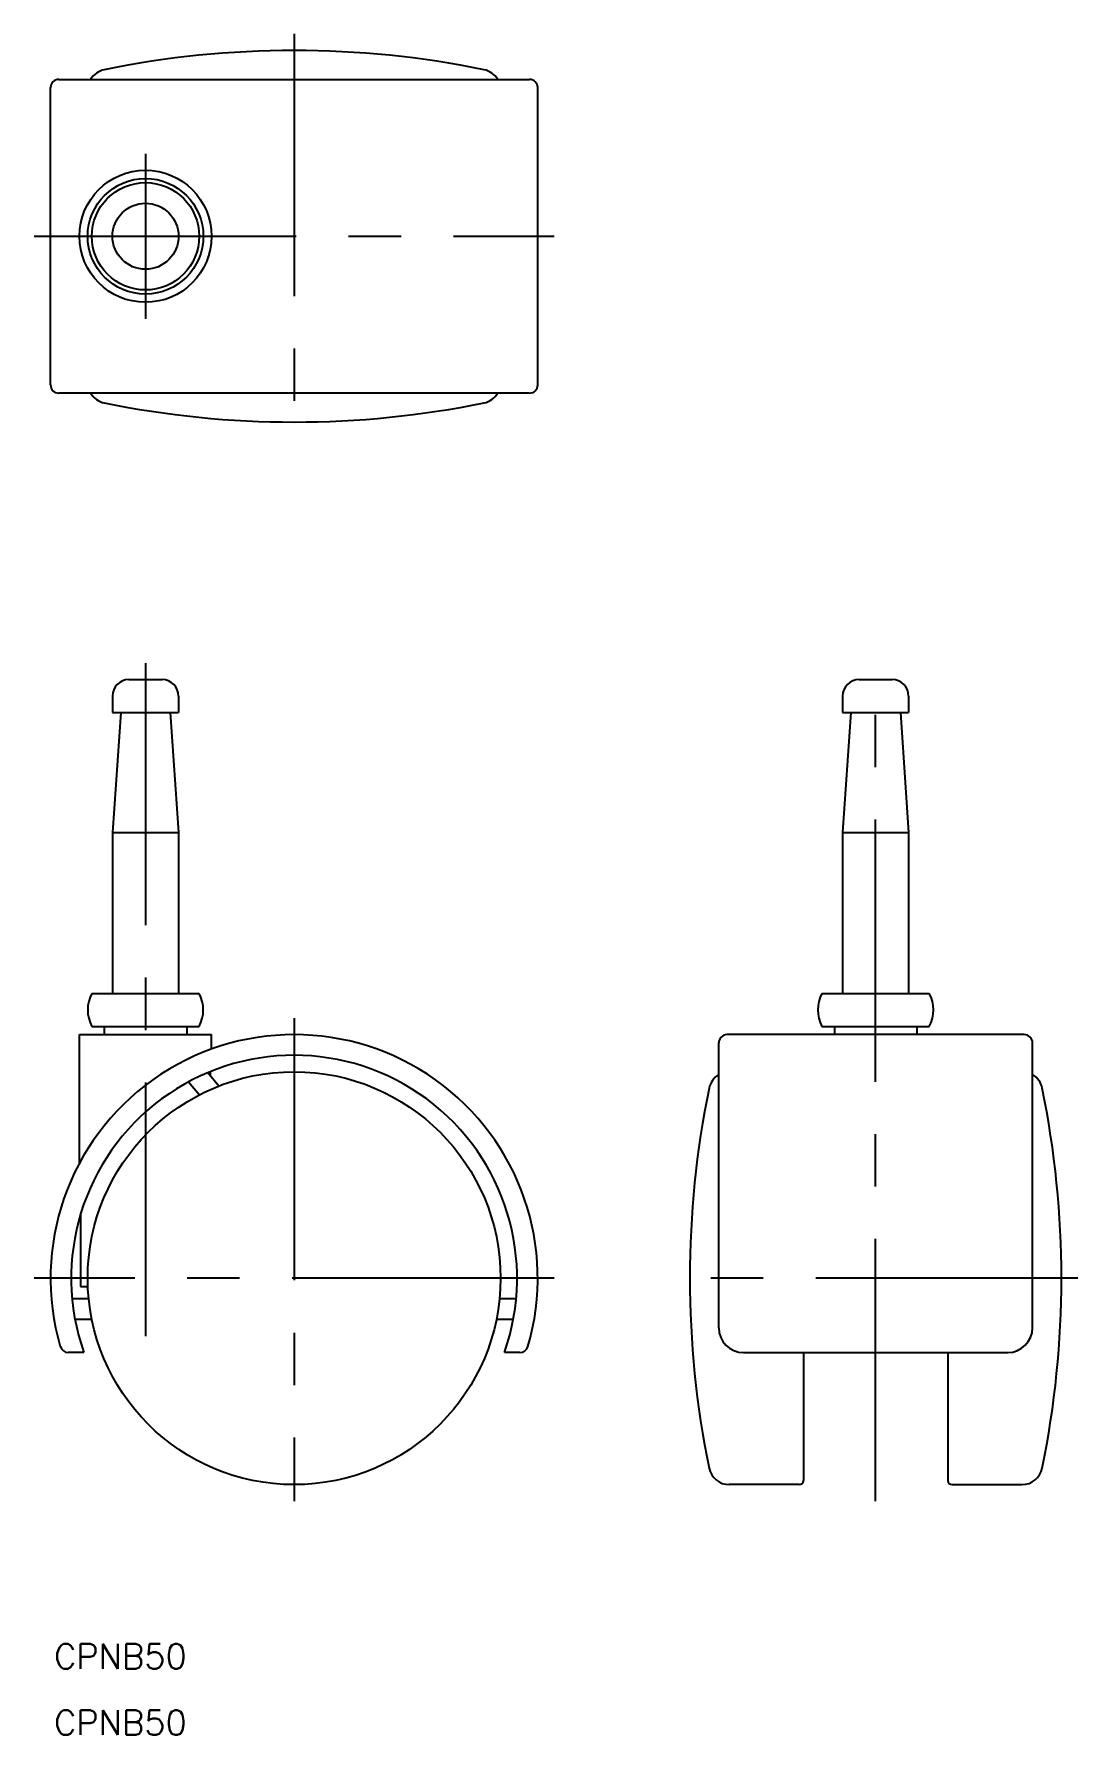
# Model space of a CAD drawing. Extents: x -32 to 95, y -55 to 151.
import ezdxf

# ---------------------------------------------------------------- set-up
doc = ezdxf.new("R2010")
doc.units = 0
doc.linetypes.add('CENTER', pattern=[50.8, 31.75, -6.35, 6.35, -6.35])
doc.layers.get('0').update_dxf_attribs({"linetype": 'CONTINUOUS'})
doc.layers.add('CENTER', color=1, linetype='CENTER')
doc.styles.get("Standard").update_dxf_attribs({"font": 'txt.shx', "height": 3, "bigfont": 'bigfont.shx'})

msp = doc.modelspace()

# ---------------------------------------------------------------- linework, layer by layer
at = {"color": 7, "linetype": 'CONTINUOUS'}
for p, q in [((-28.5, 145.19), (28.5, 145.19)), ((-29.5, 108.19), (-29.5, 144.19)), ((29.5, 108.19), (29.5, 144.19)), ((28.5, 107.19), (-28.5, 107.19)), ((-20, 72.5), (-16, 72.5)), ((68.42, 72.5), (72.42, 72.5)), ((-22, 70.5), (-22, 68.5)), ((-14, 70.5), (-14, 68.5)), ((66.42, 70.5), (66.42, 68.5)), ((74.42, 70.5), (74.42, 68.5)), ((-21, 68.5), (-22, 54)), ((-22, 68.5), (-14, 68.5)), ((-15, 68.5), (-14, 54)), ((67.42, 68.5), (66.42, 54)), ((66.42, 68.5), (74.42, 68.5)), ((73.42, 68.5), (74.42, 54)), ((-22, 54), (-22, 34.5)), ((-22, 54), (-14, 54)), ((-14, 54), (-14, 34.5)), ((66.42, 54), (66.42, 34.5)), ((66.42, 54), (74.42, 54)), ((74.42, 54), (74.42, 34.5)), ((-24.5, 34.5), (-11.5, 34.5)), ((63.92, 34.5), (76.92, 34.5)), ((-26, 13.94), (-26, 29.5)), ((-26, 29.5), (-10, 29.5)), ((-24.5, 30.5), (-11.5, 30.5)), ((-23, 30.5), (-23, 29.5)), ((-13, 30.5), (-13, 29.5)), ((-10, 27.75), (-10, 29.5)), ((88.42, 29.5), (52.42, 29.5)), ((63.92, 30.5), (76.92, 30.5)), ((65.42, 30.5), (65.42, 29.5)), ((75.42, 30.5), (75.42, 29.5)), ((51.42, -6), (51.42, 28.5)), ((89.42, -6), (89.42, 28.5)), ((-10.45, 24.9), (-9.1, 23.29)), ((-10.14, 24.53), (-10.14, 25.02)), ((-12.78, 23.78), (-11.46, 22.22)), ((-25.86, 7.77), (-25.86, -1)), ((-25.86, -1), (-24.98, -1)), ((-24.87, -2.5), (-26.88, -2.5)), ((26.88, -2.5), (24.87, -2.5)), ((-24.49, -5), (-26.53, -5)), ((26.53, -5), (24.49, -5)), ((-25.46, -9), (-27.35, -9)), ((27.35, -9), (25.46, -9)), ((54.42, -9), (86.42, -9)), ((61.67, -9), (61.67, -24.5)), ((79.17, -9), (79.17, -24.5)), ((61.17, -25), (52.7, -25)), ((79.67, -25), (88.15, -25))]:
    msp.add_line(p, q, dxfattribs=at)
for centre, radius in [((-18, 126.19), 8), ((-18, 126.19), 7), ((-18, 126.19), 6.5), ((-18, 126.19), 4), ((0, 0), 25)]:
    msp.add_circle(centre, radius, dxfattribs=at)
for centre, radius, start, end in [((0, 33.69), 115, 78.463, 101.537), ((-22.5, 143.91), 2.5, 101.537, 149.3905), ((22.5, 143.91), 2.5, 30.6095, 78.463), ((-28.5, 144.19), 1, 90, 180), ((28.5, 144.19), 1, 0, 90), ((-28.5, 108.19), 1, 180, 270), ((-22.5, 108.46), 2.5, 210.6095, 258.463), ((22.5, 108.46), 2.5, 281.537, 329.3905), ((28.5, 108.19), 1, 270, 0), ((0, 218.69), 115, 258.463, 281.537), ((-20, 70.5), 2, 90, 180), ((-16, 70.5), 2, 0, 90), ((68.42, 70.5), 2, 90, 180), ((72.42, 70.5), 2, 0, 90), ((-20.75, 32.5), 4.25, 151.9275, 208.0725), ((-15.25, 32.5), 4.25, 331.9275, 28.0725), ((67.67, 32.5), 4.25, 151.9275, 208.0725), ((73.17, 32.5), 4.25, 331.9275, 28.0725), ((0, 0), 29.5, 343.6979, 196.3021), ((52.42, 28.5), 1, 90, 180), ((88.42, 28.5), 1, 0, 90), ((0, 0), 27, 340.5288, 199.4712), ((162.92, 0), 115, 168.463, 191.537), ((52.7, 22.5), 2.5, 120.6095, 168.463), ((88.15, 22.5), 2.5, 11.537, 59.3905), ((-22.08, 0), 115, 348.463, 11.537), ((54.42, -6), 3, 180, 270), ((86.42, -6), 3, 270, 0), ((-27.35, -8), 1, 196.3021, 270), ((27.35, -8), 1, 270, 343.6979), ((52.7, -22.5), 2.5, 191.537, 270), ((61.17, -24.5), 0.5, 270, 0), ((79.67, -24.5), 0.5, 180, 270), ((88.15, -22.5), 2.5, 270, 348.463)]:
    msp.add_arc(centre, radius, start, end, dxfattribs=at)
at = {"layer": 'CENTER', "color": 1, "linetype": 'CENTER'}
for p, q in [((0, 150.69), (0, 101.69)), ((-18, 136.19), (-18, 116.19)), ((-31.5, 126.19), (31.5, 126.19)), ((-18, 74.5), (-18, -7)), ((70.42, -27), (70.42, 74.5)), ((0, 31.5), (0, -27)), ((31.5, 0), (-31.5, 0)), ((94.92, 0), (45.92, 0))]:
    msp.add_line(p, q, dxfattribs=at)

# ---------------------------------------------------------------- texts
at = {"color": 7, "linetype": 'CONTINUOUS'}
for p in [(-29.07, -47.29), (-29.07, -55.32)]:
    msp.add_text('CPNB50', height=3, dxfattribs=at).set_placement(p)

doc.saveas('drawing.dxf')
